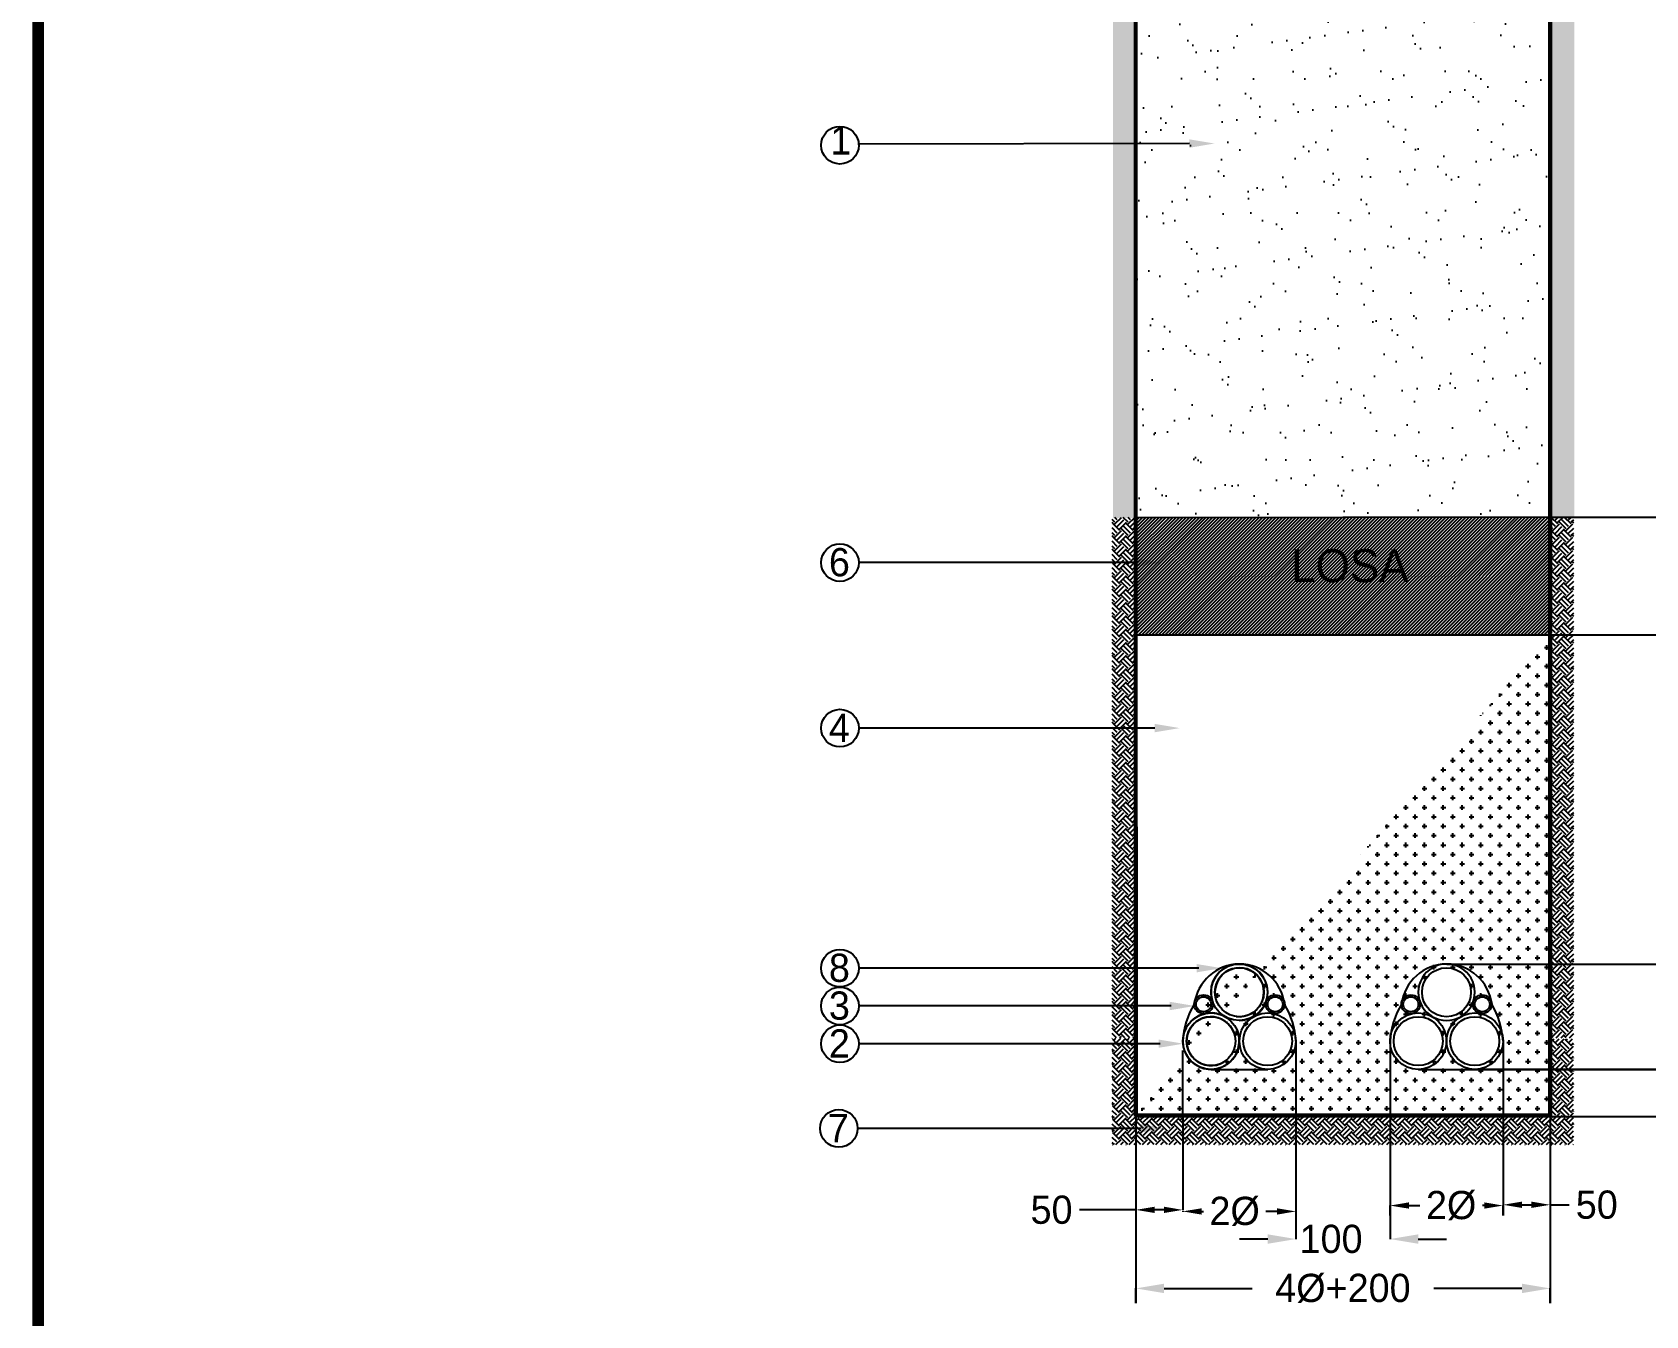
# Model space of a CAD drawing. Header units: inches. Extents: x -1525 to 1401, y 94 to 4201.
# Drawn here: x -1525 to 190, y 1472 to 2837 of the extents above; entities that cross this region are included whole.
import ezdxf

# ---------------------------------------------------------------- set-up
doc = ezdxf.new("R2010")
doc.units = ezdxf.units.IN
doc.header["$MEASUREMENT"] = 0
doc.layers.get('0').update_dxf_attribs({"color": 3})
doc.layers.get('Defpoints').update_dxf_attribs({"color": 50})
for name, color, linetype in [('Arena', 33, 'Continuous'), ('Boleo', 157, 'Continuous'), ('Cepa', 6, 'Continuous'), ('Dimensiones', 7, 'Continuous'), ('Ductos', 30, 'Continuous'), ('Flejes', 4, 'Continuous'), ('Loza', 3, 'Continuous'), ('Marco', 7, 'Continuous'), ('Textos', 7, 'Continuous'), ('Tierra', 34, 'Continuous')]:
    doc.layers.add(name, color=color, linetype=linetype)
doc.styles.get("Standard").update_dxf_attribs({"font": ''})
doc.styles.get('Standard').set_extended_font_data('Zurich Ex BT')
doc.dimstyles.get("Standard").update_dxf_attribs({"dimtxt": 30, "dimasz": 30, "dimexe": 0.18, "dimexo": 0.0625, "dimgap": 2, "dimtad": 0, "dimtih": 1, "dimtoh": 1, "dimdec": 0, "dimzin": 0, "dimdsep": 46, "dimtxsty": 'Standard', "dimcen": 0.09, "dimadec": 0, "dimazin": 0, "dimtfac": 1, "dimtdec": 0, "dimtofl": 0, "dimtmove": 0, "dimatfit": 3, "dimfxl": 0, "dimtolj": 1, "dimtzin": 0, "dimarcsym": 0})
pattern_1 = [(45, (12.189, -7.282), (9e-16, 14.142136), [10, -10]), (45, (9.538, -4.63), (9e-16, 14.142136), [10, -10]), (45, (6.886, -1.978), (9e-16, 14.142136), [10, -10]), (135, (6.886, -0.211), (-14.142136, 2e-15), [10, -10]), (135, (9.538, 2.441), (-14.142136, 2e-15), [10, -10]), (135, (12.189, 5.093), (-14.142136, 2e-15), [10, -10])]

# ---------------------------------------------------------------- blocks, each defined once
blk = doc.blocks.new('*D6')
at = {"layer": 'Defpoints', "color": 0}
for p in [(88.3, 2321.1), (88.3, 2196), (650.7, 2196)]:
    blk.add_point(p, dxfattribs=at)
at = {"layer": 'Dimensiones', "color": 0, "lineweight": -2}
for p, q in [((88.4, 2321.1), (650.9, 2321.1)), ((650.7, 2291.1), (650.7, 2272)), ((650.7, 2226), (650.7, 2237.5)), ((88.4, 2196), (650.9, 2196))]:
    blk.add_line(p, q, dxfattribs=at)
at = {"layer": 'Dimensiones', "color": 0}
for points in [[(645.7, 2291.1), (655.7, 2291.1), (650.7, 2321.1)], [(645.7, 2226), (655.7, 2226), (650.7, 2196)]]:
    blk.add_solid(points, dxfattribs=at)
at = {"layer": 'Dimensiones', "color": 0, "insert": (650.7, 2254.8), "char_height": 30, "attachment_point": 5}
blk.add_mtext('\\A1;125', dxfattribs=at)
blk = doc.blocks.new('*D8')
at = {"layer": 'Defpoints', "color": 0}
for p in [(-352.1, 1685.2), (-302.3, 1685.2), (-302.3, 1584.8)]:
    blk.add_point(p, dxfattribs=at)
at = {"layer": 'Dimensiones', "color": 0, "lineweight": -2}
for p, q in [((-352.1, 1685.1), (-352.1, 1584.6)), ((-302.3, 1685.1), (-302.3, 1584.6)), ((-352.1, 1584.8), (-412.1, 1584.8)), ((-322.3, 1584.8), (-332.1, 1584.8))]:
    blk.add_line(p, q, dxfattribs=at)
at = {"layer": 'Dimensiones', "color": 0}
for points in [[(-332.1, 1588.2), (-332.1, 1581.5), (-352.1, 1584.8)], [(-322.3, 1588.2), (-322.3, 1581.5), (-302.3, 1584.8)]]:
    blk.add_solid(points, dxfattribs=at)
at = {"layer": 'Dimensiones', "color": 0, "insert": (-441.7, 1584.8), "char_height": 30, "attachment_point": 5}
blk.add_mtext('\\A1;50', dxfattribs=at)
blk = doc.blocks.new('*D9')
at = {"layer": 'Defpoints', "color": 0}
for p in [(38.2, 1764.2), (88.3, 1685.1), (88.3, 1590.2)]:
    blk.add_point(p, dxfattribs=at)
at = {"layer": 'Dimensiones', "color": 0, "lineweight": -2}
for p, q in [((38.2, 1764.1), (38.2, 1590)), ((88.3, 1685), (88.3, 1590)), ((58.2, 1590.2), (68.3, 1590.2)), ((88.3, 1590.2), (108.3, 1590.2))]:
    blk.add_line(p, q, dxfattribs=at)
at = {"layer": 'Dimensiones', "color": 0}
for points in [[(58.2, 1593.6), (58.2, 1586.9), (38.2, 1590.2)], [(68.3, 1593.6), (68.3, 1586.9), (88.3, 1590.2)]]:
    blk.add_solid(points, dxfattribs=at)
at = {"layer": 'Dimensiones', "color": 0, "insert": (137.8, 1590.2), "char_height": 30, "attachment_point": 5}
blk.add_mtext('\\A1;50', dxfattribs=at)
blk = doc.blocks.new('*D5')
at = {"layer": 'Defpoints', "color": 0}
for p in [(-182, 1764.2), (-81.9, 1764.2), (-81.9, 1553.8)]:
    blk.add_point(p, dxfattribs=at)
at = {"layer": 'Dimensiones', "color": 0, "lineweight": -2}
for p, q in [((-182, 1764.1), (-182, 1553.6)), ((-81.9, 1764.1), (-81.9, 1553.6)), ((-212, 1553.8), (-242, 1553.8)), ((-51.9, 1553.8), (-21.9, 1553.8))]:
    blk.add_line(p, q, dxfattribs=at)
at = {"layer": 'Dimensiones', "color": 0}
for points in [[(-212, 1558.8), (-212, 1548.8), (-182, 1553.8)], [(-51.9, 1558.8), (-51.9, 1548.8), (-81.9, 1553.8)]]:
    blk.add_solid(points, dxfattribs=at)
at = {"layer": 'Dimensiones', "color": 0, "insert": (-144.6, 1553.8), "char_height": 30, "attachment_point": 5}
blk.add_mtext('\\A1;100', dxfattribs=at)
blk = doc.blocks.new('*D11')
at = {"layer": 'Defpoints', "color": 0}
for p in [(-21.4, 1846.2), (-21.8, 1734.2), (824.7, 1734.2)]:
    blk.add_point(p, dxfattribs=at)
at = {"layer": 'Dimensiones', "color": 0, "lineweight": -2}
for p, q in [((-21.4, 1846.2), (824.9, 1846.2)), ((824.7, 1816.2), (824.7, 1809.2)), ((824.7, 1764.2), (824.7, 1771.2)), ((-21.7, 1734.2), (824.9, 1734.2))]:
    blk.add_line(p, q, dxfattribs=at)
at = {"layer": 'Dimensiones', "color": 0}
for points in [[(819.7, 1816.2), (829.7, 1816.2), (824.7, 1846.2)], [(819.7, 1764.2), (829.7, 1764.2), (824.7, 1734.2)]]:
    blk.add_solid(points, dxfattribs=at)
at = {"layer": 'Dimensiones', "color": 0, "insert": (824.7, 1790.2), "char_height": 30, "attachment_point": 5}
blk.add_mtext('\\A1;1.866 Ø', dxfattribs=at)
blk = doc.blocks.new('*D12')
at = {"layer": 'Defpoints', "color": 0}
for p in [(8.3, 1734.2), (824.3, 1734.2), (88.3, 1684.2)]:
    blk.add_point(p, dxfattribs=at)
at = {"layer": 'Dimensiones', "color": 0, "lineweight": -2}
for p, q in [((824.3, 1764.2), (824.3, 1794.2)), ((8.4, 1734.2), (824.5, 1734.2)), ((88.4, 1684.2), (824.5, 1684.2)), ((824.3, 1654.2), (824.3, 1624.2))]:
    blk.add_line(p, q, dxfattribs=at)
at = {"layer": 'Dimensiones', "color": 0}
for points in [[(819.3, 1764.2), (829.3, 1764.2), (824.3, 1734.2)], [(819.3, 1654.2), (829.3, 1654.2), (824.3, 1684.2)]]:
    blk.add_solid(points, dxfattribs=at)
at = {"layer": 'Dimensiones', "color": 0, "insert": (824.3, 1709.2), "char_height": 30, "attachment_point": 5}
blk.add_mtext('\\A1;50', dxfattribs=at)
blk = doc.blocks.new('*D13')
at = {"layer": 'Defpoints', "color": 0}
for p in [(-302.3, 1583.3), (-182, 1583.3), (-182, 1583.2)]:
    blk.add_point(p, dxfattribs=at)
at = {"layer": 'Dimensiones', "color": 0, "lineweight": -2}
for p, q in [((-302.3, 1583.2), (-302.3, 1583)), ((-282.3, 1583.2), (-280.3, 1583.2)), ((-202, 1583.2), (-213.8, 1583.2)), ((-182, 1583.2), (-182, 1583))]:
    blk.add_line(p, q, dxfattribs=at)
at = {"layer": 'Dimensiones', "color": 0}
for points in [[(-282.3, 1586.5), (-282.3, 1579.8), (-302.3, 1583.2)], [(-202, 1586.5), (-202, 1579.8), (-182, 1583.2)]]:
    blk.add_solid(points, dxfattribs=at)
at = {"layer": 'Dimensiones', "color": 0, "insert": (-247.1, 1583.2), "char_height": 30, "attachment_point": 5}
blk.add_mtext('\\A1;2Ø', dxfattribs=at)
blk = doc.blocks.new('*D14')
at = {"layer": 'Defpoints', "color": 0}
for p in [(-81.9, 1579), (38.2, 1589.4), (38.2, 1579)]:
    blk.add_point(p, dxfattribs=at)
at = {"layer": 'Dimensiones', "color": 0, "lineweight": -2}
for p, q in [((-81.9, 1579), (-81.9, 1589.6)), ((-61.9, 1589.4), (-50.3, 1589.4)), ((18.2, 1589.4), (16.2, 1589.4)), ((38.2, 1579), (38.2, 1589.6))]:
    blk.add_line(p, q, dxfattribs=at)
at = {"layer": 'Dimensiones', "color": 0}
for points in [[(-61.9, 1592.8), (-61.9, 1586.1), (-81.9, 1589.4)], [(18.2, 1592.8), (18.2, 1586.1), (38.2, 1589.4)]]:
    blk.add_solid(points, dxfattribs=at)
at = {"layer": 'Dimensiones', "color": 0, "insert": (-17, 1589.4), "char_height": 30, "attachment_point": 5}
blk.add_mtext('\\A1;2Ø', dxfattribs=at)
blk = doc.blocks.new('*D15')
at = {"layer": 'Defpoints', "color": 0}
for p in [(88.2, 1501.3), (-352.1, 1485.5), (88.2, 1485.5)]:
    blk.add_point(p, dxfattribs=at)
at = {"layer": 'Dimensiones', "color": 0, "lineweight": -2}
for p, q in [((-352.1, 1485.6), (-352.1, 1501.5)), ((-322.1, 1501.3), (-228.6, 1501.3)), ((58.2, 1501.3), (-35.4, 1501.3)), ((88.2, 1485.6), (88.2, 1501.5))]:
    blk.add_line(p, q, dxfattribs=at)
at = {"layer": 'Dimensiones', "color": 0}
for points in [[(-322.1, 1506.3), (-322.1, 1496.3), (-352.1, 1501.3)], [(58.2, 1506.3), (58.2, 1496.3), (88.2, 1501.3)]]:
    blk.add_solid(points, dxfattribs=at)
at = {"layer": 'Dimensiones', "color": 0, "insert": (-132, 1501.3), "char_height": 30, "attachment_point": 5}
blk.add_mtext('\\A1;4Ø+200', dxfattribs=at)
blk = doc.blocks.new('MARCO')
at = {"layer": 'Marco', "const_width": 5.6}
blk.add_lwpolyline([(0, 0), (0, 1820), (1295, 1820), (1295, 0)], close=True, dxfattribs=at)
blk = doc.blocks.new('Marco y Logo')
at = {"xscale": 2.25, "yscale": 2.25, "zscale": 2.25}
blk.add_blockref('MARCO', (-1518.8, 100), dxfattribs=at)

msp = doc.modelspace()

# ---------------------------------------------------------------- hatches: boundary and pattern name
at = {"layer": 'Boleo'}
h = msp.add_hatch(dxfattribs=at)
h.set_pattern_fill('AR-SAND', color=256, scale=30, style=0)
h.set_pattern_definition([(37.5, (-2781.123, 234.64), (-1.8898, 57.8047), [0, -45.6, 0, -51, 0, -48.75]), (7.5, (-2781.12, 234.64), (53.0933, 84.6644), [0, -24.6, 0, -41.1, 0, -15.75]), (327.5, (-2818.023, 234.64), (93.42426, 0.1698), [0, -15, 0, -54, 0, -70.5]), (317.5, (-2818.02, 234.64), (90.1838, 26.3303), [0, -7.5, 0, -35.4, 0, -40.5])])
h.paths.add_polyline_path([(-352.3, 2321.1), (-131.9, 2321), (-131.9, 2321), (88.3, 2321.1), (88.3, 3295.9), (-132, 3295.9), (-352.3, 3295.9), (-352.3, 3271.5), (-302.1, 3271.6), (-302.1, 3275.4), (-81.8, 3275.4), (38.2, 3275.4), (38.2, 3265.4), (-81.8, 3265.4), (-302.1, 3265.4), (-302.1, 3271.6), (-352.3, 3271.5)])
at = {"layer": 'Loza'}
h = msp.add_hatch(dxfattribs=at)
h.set_pattern_fill('ANSI31', color=256, scale=20, style=0)
h.paths.add_polyline_path([(88.3, 2196.2), (88.3, 2321.1), (-131.9, 2321), (-131.9, 2321), (-352.3, 2321.1), (-352.3, 2196.2)])
h.paths.add_polyline_path([(-207.6, 2296), (-41.7, 2296), (-41.7, 2242.3), (-207.6, 2242.3)], flags=24)
at = {"layer": 'Tierra'}
h = msp.add_hatch(dxfattribs=at)
h.set_pattern_fill('EARTH', color=256, scale=40, angle=45, style=0)
h.set_pattern_definition([(45, (-2599.665, 1052.141), (9e-16, 14.142136), [10, -10]), (45, (-2602.317, 1054.792), (9e-16, 14.142136), [10, -10]), (45, (-2604.969, 1057.444), (9e-16, 14.142136), [10, -10]), (135, (-2604.969, 1059.212), (-14.142136, 2e-15), [10, -10]), (135, (-2602.317, 1061.863), (-14.142136, 2e-15), [10, -10]), (135, (-2599.665, 1064.515), (-14.142136, 2e-15), [10, -10])])
h.paths.add_polyline_path([(-351.5, 3216.8), (-351.5, 3267.3), (-646.5, 3266.7, -0.063265), (-647.1, 3261.8), (-376.5, 3261.8), (-376.5, 2614.1), (-351.5, 2614.2)])
h.paths.add_polyline_path([(-646.5, 3266.7), (-351.5, 3267.3), (-351.5, 3291.7), (-747.9, 3291.8), (-747.9, 3261.8), (-684.5, 3261.8, -0.063259), (-685.1, 3266.7, -0.999988)])
h.paths.add_polyline_path([(-376.5, 2320.2), (-351.5, 2320.2), (-351.5, 2614.2), (-376.5, 2614.1)])
h = msp.add_hatch(dxfattribs=at)
h.set_pattern_fill('EARTH', color=256, scale=40, angle=45, style=0)
h.set_pattern_definition([(45, (12.71, -7.282), (9e-16, 14.142136), [10, -10]), (45, (10.059, -4.63), (9e-16, 14.142136), [10, -10]), (45, (7.407, -1.978), (9e-16, 14.142136), [10, -10]), (135, (7.407, -0.211), (-14.142136, 2e-15), [10, -10]), (135, (10.059, 2.441), (-14.142136, 2e-15), [10, -10]), (135, (12.71, 5.093), (-14.142136, 2e-15), [10, -10])])
h.paths.add_polyline_path([(88.8, 2718.3), (113.8, 2718.3), (113.8, 2321), (88.8, 2321)])
h.paths.add_polyline_path([(113.8, 3271.7), (88.8, 3271.7), (88.8, 2718.3), (113.8, 2718.3)])
h = msp.add_hatch(dxfattribs=at)
h.set_pattern_fill('EARTH', color=256, scale=40, angle=45, style=0)
h.set_pattern_definition([(45, (-708.594, 286.388), (9e-16, 14.142136), [10, -10]), (45, (-711.245, 289.039), (9e-16, 14.142136), [10, -10]), (45, (-713.897, 291.691), (9e-16, 14.142136), [10, -10]), (135, (-713.897, 293.459), (-14.142136, 2e-15), [10, -10]), (135, (-711.245, 296.11), (-14.142136, 2e-15), [10, -10]), (135, (-708.594, 298.762), (-14.142136, 2e-15), [10, -10])])
h.paths.add_polyline_path([(-352.3, 1932.2), (-377.3, 1932.2), (-377.3, 1767.8), (-352.3, 1767.8)])
h.paths.add_polyline_path([(-352.3, 2034.8), (-377.3, 2034.8), (-377.3, 1932.2), (-352.3, 1932.2)])
h.paths.add_polyline_path([(-352.3, 2097), (-377.3, 2097), (-377.3, 2034.8), (-352.3, 2034.8)])
h.paths.add_polyline_path([(-352.3, 2272.9), (-377.3, 2272.9), (-377.3, 2097), (-352.3, 2097)])
h.paths.add_polyline_path([(-377.3, 2321), (-352.3, 2321), (-352.3, 2272.9), (-377.3, 2272.9)])
h = msp.add_hatch(dxfattribs=at)
h.set_pattern_fill('EARTH', color=256, scale=40, angle=45, style=0)
h.set_pattern_definition([(135, (444.651, 286.388), (6e-14, 14.142136), [10, -10]), (135, (447.303, 289.039), (6e-14, 14.142136), [10, -10]), (135, (449.954, 291.691), (6e-14, 14.142136), [10, -10]), (45, (449.954, 293.459), (14.142136, -5e-14), [10, -10]), (45, (447.303, 296.11), (14.142136, -5e-14), [10, -10]), (45, (444.651, 298.762), (14.142136, -5e-14), [10, -10])])
h.paths.add_polyline_path([(88.3, 1932.2), (113.3, 1932.2), (113.3, 1767.8), (88.3, 1767.8)])
h.paths.add_polyline_path([(88.3, 2034.8), (113.3, 2034.8), (113.3, 1932.2), (88.3, 1932.2)])
h.paths.add_polyline_path([(88.3, 2097), (113.3, 2097), (113.3, 2034.8), (88.3, 2034.8)])
h.paths.add_polyline_path([(88.3, 2272.9), (113.3, 2272.9), (113.3, 2097), (88.3, 2097)])
h.paths.add_polyline_path([(113.3, 2321), (88.3, 2321), (88.3, 2272.9), (113.3, 2272.9)])
h = msp.add_hatch(dxfattribs=at)
h.set_pattern_fill('CROSS', color=256, scale=40, style=0)
h.set_pattern_definition([(0, (12.189, -7.282), (10, 10), [5, -15]), (90, (14.689, -9.782), (-10, 10), [5, -15])])
edge = h.paths.add_edge_path(flags=16)
edge.add_arc((-272.2, 1764.2), 26, 0, 360)
edge = h.paths.add_edge_path(flags=16)
edge.add_arc((-212, 1764.2), 26, 0, 360)
edge = h.paths.add_edge_path(flags=16)
edge.add_arc((-242, 1816.2), 26, 0, 360)
edge = h.paths.add_edge_path(flags=16)
edge.add_arc((-280.1, 1803.4), 8, 0, 360)
edge = h.paths.add_edge_path(flags=16)
edge.add_arc((-204, 1803.4), 8, 0, 360)
edge = h.paths.add_edge_path(flags=16)
edge.add_arc((-59.9, 1803.4), 8, 0, 360)
edge = h.paths.add_edge_path(flags=16)
edge.add_arc((-21.9, 1816.2), 26, 0, 360)
edge = h.paths.add_edge_path(flags=16)
edge.add_arc((-52, 1764.2), 26, 0, 360)
edge = h.paths.add_edge_path(flags=16)
edge.add_arc((8.1, 1764.2), 26, 0, 360)
edge = h.paths.add_edge_path(flags=16)
edge.add_arc((16.1, 1803.4), 8, 0, 360)
edge = h.paths.add_edge_path()
edge.add_line((-352.3, 2196.2), (88.3, 2196))
edge.add_line((-352.1, 1685.2), (-352.3, 2196))
edge.add_line((88.3, 2196), (88.3, 1685.1))
edge.add_line((88.3, 1685.1), (-352.1, 1685.2))
h = msp.add_hatch(dxfattribs=at)
h.set_pattern_fill('EARTH', color=256, scale=40, angle=45, style=0)
h.set_pattern_definition(pattern_1)
h.paths.add_polyline_path([(-352.3, 1767.4), (-377.1, 1767.4), (-377.1, 1761.5), (-352.3, 1761.5)])
h.paths.add_polyline_path([(113.2, 1766.5), (88.3, 1766.5), (88.3, 1734.2), (113.2, 1734.2)])
h = msp.add_hatch(dxfattribs=at)
h.set_pattern_fill('EARTH', color=256, scale=40, angle=45, style=0)
h.set_pattern_definition(pattern_1)
h.paths.add_polyline_path([(113.2, 1734.2), (88.3, 1734.2), (88.3, 1684.2), (-352.3, 1684.2), (-352.3, 1761.5), (-377.1, 1761.5), (-377.1, 1654.2), (113.2, 1654.2)])

# ---------------------------------------------------------------- linework, layer by layer
for p, q in [((-352.3, 3296), (-352.3, 1684.2)), ((88.3, 3296), (88.3, 1684.2)), ((-352.3, 2321.1), (-131.9, 2321)), ((-352.3, 2321), (-352.3, 2197.4)), ((88.3, 2321.1), (-132, 2321)), ((88.3, 2321), (88.3, 2197.4)), ((-52.3, 2284.9), (-51.6, 2284.9)), ((-354.4, 2196.2), (88.3, 2196.2)), ((-352.3, 2196.2), (-352.3, 2196)), ((88.3, 2196.2), (88.3, 2196)), ((-352.3, 2172.6), (-352.3, 2172.6)), ((-352.3, 2172.6), (-352.3, 2088.3)), ((88.3, 2172.6), (88.3, 2172.6)), ((88.3, 2172.6), (88.3, 2088.3)), ((-377.1, 1767.4), (-377.1, 1767.4)), ((-352.1, 1684.2), (-352.1, 1754.4)), ((88.2, 1684.2), (88.2, 1754.4)), ((88.3, 1684.2), (-352.3, 1684.2))]:
    msp.add_line(p, q)
at = {"linetype": 'Continuous'}
for p, q in [((-352.3, 2197.4), (-352.3, 2321.1)), ((88.3, 2197.4), (88.3, 2321.1)), ((-352.3, 1846.2), (-352.3, 2196.2)), ((88.3, 1846.2), (88.3, 2196.2)), ((-352.3, 2089.4), (-352.3, 2180.6)), ((88.3, 2089.4), (88.3, 2180.6)), ((-361.2, 2159.8), (-361.2, 2159.8)), ((97.3, 2159.8), (97.3, 2159.8)), ((-352.3, 2080.2), (-352.3, 2080.2)), ((-361.2, 1819.6), (-361.2, 1819.6))]:
    msp.add_line(p, q, dxfattribs=at)
at = {"layer": 'Arena'}
msp.add_line((-366, 1730.8), (-366, 1730.8), dxfattribs=at)
at = {"layer": 'Cepa', "linetype": 'Continuous', "const_width": 4.45}
for points in [[(-352.3, 3296), (-352.3, 2196)], [(88.3, 3296), (88.3, 2198.2)], [(-352.3, 2196.2), (-352.1, 1684.2)], [(88.3, 2196.2), (88.2, 1684.2)]]:
    msp.add_lwpolyline(points, dxfattribs=at)
at = {"layer": 'Cepa', "const_width": 4.45}
for points in [[(-352.3, 1685.2), (88.3, 1685.1)], [(-352.3, 1685.1), (-132, 1685.1)]]:
    msp.add_lwpolyline(points, dxfattribs=at)
at = {"layer": 'Dimensiones'}
for p, q in [((45.6, 1846.2), (431.3, 1846.2)), ((-302.3, 1684.2), (-302.3, 1754.3)), ((431.1, 1734.2), (8.2, 1734.2)), ((118.8, 1734.2), (119, 1734.2)), ((-352.1, 1684.1), (-352.1, 1485.5)), ((88.2, 1685.1), (88.2, 1485.5)), ((-302.3, 1583.3), (-302.3, 1582.7)), ((-182, 1586.4), (-182, 1582.7)), ((-81.9, 1586.4), (-81.9, 1579)), ((38.2, 1590), (38.2, 1579))]:
    msp.add_line(p, q, dxfattribs=at)
at = {"layer": 'Ductos'}
for centre, radius in [((-242.2, 1816.2), 30), ((-242, 1816.2), 26), ((-21.9, 1816.2), 26), ((-280.1, 1803.4), 10), ((-280.1, 1803.4), 8), ((-204, 1803.4), 10), ((-204, 1803.4), 8), ((-59.9, 1803.4), 10), ((-59.9, 1803.4), 8), ((16.1, 1803.4), 10), ((16.1, 1803.4), 8), ((-272.2, 1764.2), 30), ((-272.2, 1764.2), 26), ((-212, 1764.2), 30), ((-212, 1764.2), 26), ((-51.9, 1764.2), 30), ((-52, 1764.2), 26), ((8.2, 1764.2), 30), ((8.1, 1764.2), 26)]:
    msp.add_circle(centre, radius, dxfattribs=at)
for centre, radius, start, end in [((-242.2, 1816.2), 30, 89.8806, 199.48), ((-242, 1816.2), 26, 262.3869, 187.7145), ((-242, 1816.2), 30, 269.8806, 90.1194), ((-21.9, 1816.2), 30, 89.8806, 270.1194), ((-21.8, 1816.2), 30, 269.8806, 90.1194), ((-272.2, 1764.2), 30, 77.1188, 16.4789), ((-272.2, 1764.2), 26, 19.1051, 309.9293)]:
    msp.add_arc(centre, radius, start, end, dxfattribs=at)
at = {"layer": 'Flejes'}
for p, q in [((-272.1, 1734.2), (-212, 1734.2)), ((-51.8, 1734.2), (8.2, 1734.2))]:
    msp.add_line(p, q, dxfattribs=at)
for centre, radius, start, end in [((-241.2, 1796.8), 49.4, 91.1943, 172.2866), ((-242.5, 1797.3), 48.9, 7.1537, 89.0446), ((-20.9, 1796.8), 49.4, 91.1943, 172.2866), ((-22.2, 1797.3), 48.9, 7.1537, 89.0446), ((-216.6, 1759.5), 85.7, 149.1584, 176.8413), ((-267.6, 1759.5), 85.7, 3.1587, 30.8416), ((3.7, 1759.5), 85.7, 149.1584, 176.8413), ((-47.4, 1759.5), 85.7, 3.1587, 30.8416)]:
    msp.add_arc(centre, radius, start, end, dxfattribs=at)
at = {"layer": 'Textos'}
for p, q in [((-295.1, 2718.5), (-647.5, 2717.7)), ((-351.3, 2272.9), (-647.3, 2272.9)), ((-332, 2097), (-647.3, 2097)), ((-285.1, 1841.8), (-647.3, 1841.8)), ((-314.4, 1801.6), (-647.3, 1801.6)), ((-326.1, 1761.5), (-647.3, 1761.5)), ((-346.6, 1671.5), (-648.5, 1671.5))]:
    msp.add_line(p, q, dxfattribs=at)
for centre in [(-666.6, 2716.7), (-666.6, 2272.9), (-666.6, 2097), (-666.6, 1841.8), (-666.6, 1801.6), (-666.6, 1761.5), (-667.8, 1671.5)]:
    msp.add_circle(centre, 20, dxfattribs=at)
for points in [[(-295.1, 2722.9), (-295.1, 2714), (-268.5, 2718.5)], [(-351.3, 2277.4), (-351.3, 2268.5), (-324.7, 2272.9)], [(-332, 2101.5), (-332, 2092.6), (-305.4, 2097)], [(-287.6, 1846.2), (-287.6, 1837.3), (-261, 1841.8)], [(-316, 1806), (-316, 1797.1), (-289.4, 1801.6)], [(-328, 1765.9), (-328, 1757.1), (-301.4, 1761.5)], [(-346.6, 1676), (-346.6, 1667.1), (-320, 1671.5)]]:
    msp.add_solid(points, dxfattribs=at)
at = {"layer": 'Tierra'}
for p, q in [((-352.3, 2196.2), (88.3, 2196)), ((-352.1, 1685.2), (-352.3, 2196)), ((88.3, 2196), (88.3, 1685.1)), ((88.3, 1685.1), (-352.1, 1685.2))]:
    msp.add_line(p, q, dxfattribs=at)

# ---------------------------------------------------------------- block references
at = {"layer": 'Dimensiones'}
msp.add_blockref('Marco y Logo', (0, 0), dxfattribs=at)

# ---------------------------------------------------------------- texts
at = {"insert": (-124.6, 2287.2), "char_height": 35, "width": 97.921, "attachment_point": 2}
msp.add_mtext('LOSA', dxfattribs=at)
at = {"layer": 'Textos', "char_height": 30, "attachment_point": 5}
for s, insert in [('{\\fZurich BlkEx BT|b0|i0|c0|p34;1}', (-665.7, 2721.8)), ('6', (-667.2, 2273.2)), ('4', (-667.2, 2097.3)), ('8', (-667.2, 1842)), ('3', (-667.2, 1801.8)), ('2', (-667.2, 1761.8)), ('7', (-668.3, 1671.8))]:
    msp.add_mtext(s, dxfattribs=dict(at, insert=insert))

# ---------------------------------------------------------------- dimensions: what is measured, and where the dimension line sits
at = {"layer": 'Dimensiones'}
for base, p1, p2, picture, middle in [((650.7, 2196), (88.3, 2321.1), (88.3, 2196), '*D6', (650.7, 2254.8)), ((824.3, 1734.2), (88.3, 1684.2), (8.3, 1734.2), '*D12', (824.3, 1709.2))]:
    dim = msp.add_linear_dim(base=base, p1=p1, p2=p2, angle=90, dimstyle='Standard', override={"dimtxt": 30}, dxfattribs=at)
    dim.commit()
    dim.dimension.update_dxf_attribs({"geometry": picture, "text_midpoint": middle, "dimtype": 160})
dim = msp.add_linear_dim(base=(824.7, 1734.2), p1=(-21.4, 1846.2), p2=(-21.8, 1734.2), angle=90, text='1.866 Ø', dimstyle='Standard', override={"dimtxt": 30}, dxfattribs=at)
dim.commit()
dim.dimension.update_dxf_attribs({"geometry": '*D11', "text_midpoint": (824.7, 1790.2)})
for base, p1, p2, override, picture, middle in [((-81.9, 1553.8), (-182, 1764.2), (-81.9, 1764.2), {"dimtxt": 30}, '*D5', (-144.6, 1553.8)), ((-302.3, 1584.8), (-352.1, 1685.2), (-302.3, 1685.2), {"dimtxt": 30, "dimasz": 20}, '*D8', (-441.7, 1584.8))]:
    dim = msp.add_linear_dim(base=base, p1=p1, p2=p2, dimstyle='Standard', override=override, dxfattribs=at)
    dim.commit()
    dim.dimension.update_dxf_attribs({"geometry": picture, "text_midpoint": middle, "dimtype": 160})
dim = msp.add_linear_dim(base=(88.3, 1590.2), p1=(38.2, 1764.2), p2=(88.3, 1685.1), dimstyle='Standard', override={"dimtxt": 30, "dimasz": 20}, dxfattribs=at)
dim.commit()
dim.dimension.update_dxf_attribs({"geometry": '*D9', "text_midpoint": (137.8, 1590.2)})
for base, p1, p2, picture, middle in [((-182, 1583.2), (-302.3, 1583.3), (-182, 1583.3), '*D13', (-247.1, 1583.2)), ((38.2, 1589.4), (-81.9, 1579), (38.2, 1579), '*D14', (-17, 1589.4))]:
    dim = msp.add_linear_dim(base=base, p1=p1, p2=p2, text='2Ø', dimstyle='Standard', override={"dimasz": 20}, dxfattribs=at)
    dim.commit()
    dim.dimension.update_dxf_attribs({"geometry": picture, "text_midpoint": middle, "dimtype": 160})
dim = msp.add_linear_dim(base=(88.2, 1501.3), p1=(-352.1, 1485.5), p2=(88.2, 1485.5), text='4Ø+200', dimstyle='Standard', dxfattribs=at)
dim.commit()
dim.dimension.update_dxf_attribs({"geometry": '*D15', "text_midpoint": (-132, 1501.3)})

doc.saveas('drawing.dxf')
